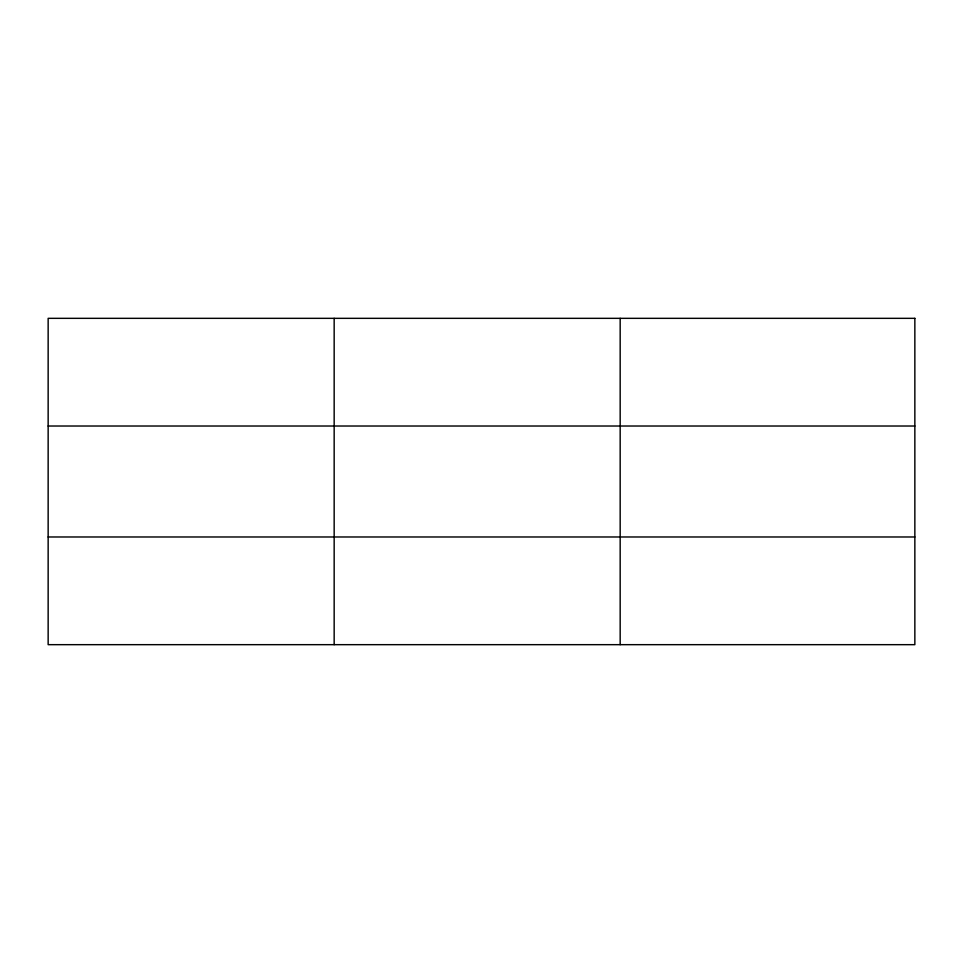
<?xml version="1.0" encoding="UTF-8"?>
<svg xmlns="http://www.w3.org/2000/svg" width="963" height="963" viewBox="0 0 963 963"><rect width="100%" height="100%" fill="white"/><g stroke="black" fill="none" stroke-linecap="round" stroke-linejoin="round"><path stroke-width="1.44" d="M334.161 644.668L334.161 318.332M620.172 644.668L620.172 318.332M48.15 426.019L914.85 426.019M48.15 536.981L914.85 536.981M914.85 318.332L914.85 644.668L48.15 644.668L48.15 318.332L914.85 318.332"/></g></svg>
